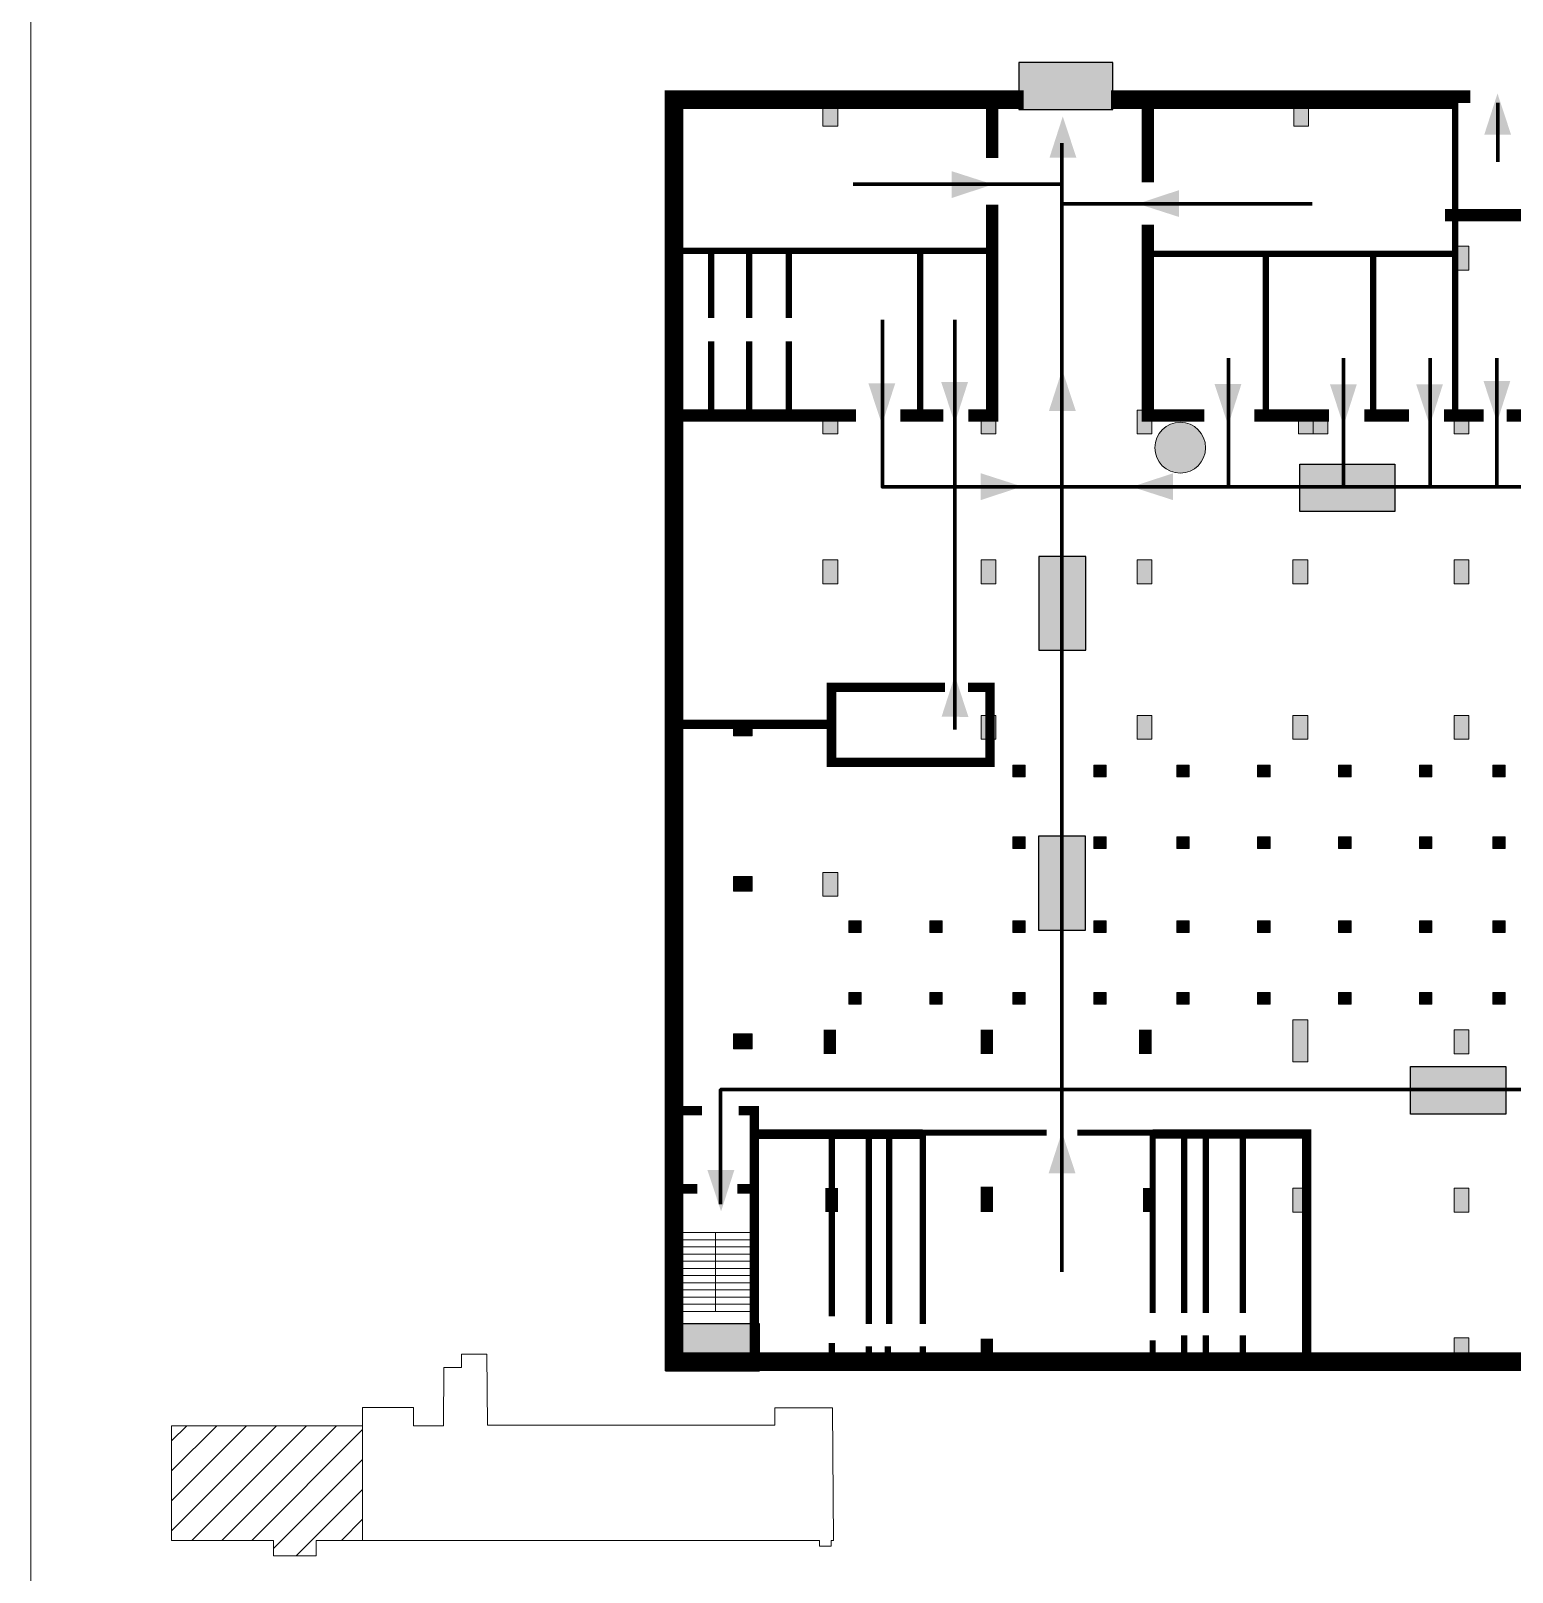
# Model space of a CAD drawing. Header units: millimetres. Extents: x 13810 to 67229, y 12374 to 21950.
# Drawn here: x 36585 to 36807.2, y 15038.9 to 15270 of the extents above; entities that cross this region are included whole.
import ezdxf

# ---------------------------------------------------------------- set-up
doc = ezdxf.new("R2010")
doc.units = ezdxf.units.MM
doc.layers.add('План_Штампы', color=7, linetype='Continuous')

# ---------------------------------------------------------------- blocks, each defined once
blk = doc.blocks.new('A$C7B4425F7')
at = {"true_color": 0xffffff}
blk.add_hatch(color=7, dxfattribs=at).paths.add_polyline_path([(0, 0), (-16, 0), (-16, -8), (0, -8)])
h = blk.add_hatch(color=126)
h.paths.add_polyline_path([(-0.2, -0.2), (-15.8, -0.2), (-15.8, -7.8), (-0.2, -7.8)])
h.paths.add_polyline_path([(-11.76, -2.03), (-11.76, -3.66), (-11.17, -3.66, -0.568275), (-11.17, -6.18), (-12.58, -6.18), (-12.58, -2.03)], flags=16)
h.paths.add_polyline_path([(-13.33, -4.12, -0.495768), (-13.59, -6.18), (-15.03, -6.18), (-15.03, -2.03), (-13.59, -2.03, -0.487973)], flags=16)
h.paths.add_polyline_path([(-10.25, -2.03), (-9.48, -2.03), (-9.48, -6.18), (-10.25, -6.18)], flags=16)
h.paths.add_polyline_path([(-13.84, -3.69), (-14.24, -3.69), (-14.24, -3.03), (-13.9, -3.03, -0.692621)], flags=0)
h.paths.add_polyline_path([(-9.15, -2.03), (-8.4, -2.03), (-8.04, -3.07), (-7.68, -2.03), (-6.93, -2.03), (-7.64, -4.1), (-6.93, -6.18), (-7.68, -6.18), (-8.04, -5.14), (-8.4, -6.18), (-9.15, -6.18), (-8.44, -4.1)], flags=16)
h.paths.add_polyline_path([(-11.76, -4.46), (-11.42, -4.46, -0.692621), (-11.36, -5.12), (-11.76, -5.12)], flags=0)
h.paths.add_polyline_path([(-13.9, -5.2), (-14.24, -5.2), (-14.24, -4.55), (-13.84, -4.55, -0.708038)], flags=0)
edge = h.paths.add_edge_path(flags=16)
edge.add_ellipse((-5.51, -4.08), major_axis=(0, 2.05), ratio=0.586184, start_angle=0, end_angle=360)
edge = h.paths.add_edge_path(flags=0)
edge.add_ellipse((-5.51, -4.08), major_axis=(0, 1.14), ratio=0.454828, start_angle=0, end_angle=360)
h.paths.add_polyline_path([(-4.13, -4.96, 0.377264), (-3.48, -4.52, 0.0555), (-3.16, -2.03), (-1.66, -2.03), (-1.66, -4.96), (-0.96, -4.96), (-0.96, -7.01), (-1.75, -7.01), (-1.75, -6.18), (-3.3, -6.18), (-3.3, -7.02), (-4.13, -7.02)], flags=16)
h.paths.add_polyline_path([(-2.73, -2.91), (-2.28, -2.91), (-2.28, -4.96), (-3.05, -4.96, 0.079136)], flags=0)
at = {"color": 126}
blk.add_lwpolyline([(-16, -8), (0, -8), (0, 0), (-16, 0)], close=True, dxfattribs=at)
blk = doc.blocks.new('A$C32E8229D')
at = {"true_color": 0xffffff}
blk.add_hatch(color=7, dxfattribs=at).paths.add_polyline_path([(0, 0), (0, -8), (16, -8), (16, 0)])
h = blk.add_hatch(color=126)
h.paths.add_polyline_path([(0.2, -0.2), (15.8, -0.2), (15.8, -7.8), (0.2, -7.8)])
h.paths.add_polyline_path([(13.49, -2.05), (12.08, -2.05), (11.37, -2.63, 0.162397), (11.29, -2.84), (11.29, -3.63), (10.35, -3.63), (10.35, -4.05), (11.68, -4.05), (11.68, -3.48), (12.26, -4.28), (11.29, -5.1), (11.29, -6.78), (11.85, -6.78), (11.85, -5.44), (12.8, -4.64), (12.8, -5.94), (14.46, -5.94), (14.46, -5.39), (13.45, -5.39), (13.45, -3.97), (12.46, -2.59), (13.15, -2.59), (13.69, -3.34), (14.18, -3)], flags=16)
h.paths.add_polyline_path([(10.74, -1.82, 1), (11.8, -1.82, 1)], flags=16)
h.paths.add_polyline_path([(9.39, -3.59), (5.99, -3.59), (6.56, -3.03), (5.91, -3.03), (5.1, -3.83), (5.91, -4.64), (6.56, -4.64), (5.99, -4.09), (9.39, -4.09)], flags=16)
h.paths.add_polyline_path([(4.29, -1.08), (1.72, -1.08), (1.72, -6.6), (4.29, -6.6)], flags=16)
at = {"color": 126}
blk.add_lwpolyline([(16, -8), (0, -8), (0, 0), (16, 0)], close=True, dxfattribs=at)
blk = doc.blocks.new('A$C7B8C2D5B')
at = {"lineweight": 0}
h = blk.add_hatch(color=5, dxfattribs=at)
h.dxf.hatch_style = 1
h.paths.add_polyline_path([(1.4, -3.02, 1), (-2.11, -3.02, 1)])
at = {"color": 5, "lineweight": 0}
blk.add_circle((-0.36, -3.02), 1.75, dxfattribs=at)

msp = doc.modelspace()

# ---------------------------------------------------------------- hatches: boundary and pattern name
at = {"lineweight": 0}
h = msp.add_hatch(color=256, dxfattribs=at)
h.dxf.hatch_style = 1
h.paths.add_polyline_path([(36706.07, 15259.26), (36703.85, 15259.26), (36703.85, 15255.69), (36706.07, 15255.69)])
h = msp.add_hatch(color=256, dxfattribs=at)
h.dxf.hatch_style = 1
h.paths.add_polyline_path([(36776.68, 15259.26), (36774.46, 15259.26), (36774.46, 15255.69), (36776.68, 15255.69)])
h = msp.add_hatch(color=256, dxfattribs=at)
h.dxf.hatch_style = 1
h.paths.add_polyline_path([(36800.73, 15237.7), (36798.51, 15237.7), (36798.51, 15234.13), (36800.73, 15234.13)])
h = msp.add_hatch(color=256, dxfattribs=at)
h.dxf.hatch_style = 1
h.paths.add_polyline_path([(36706.07, 15213.15), (36703.85, 15213.15), (36703.85, 15209.58), (36706.07, 15209.58)])
h = msp.add_hatch(color=256, dxfattribs=at)
h.dxf.hatch_style = 1
h.paths.add_polyline_path([(36729.78, 15213.15), (36727.56, 15213.15), (36727.56, 15209.58), (36729.78, 15209.58)])
h = msp.add_hatch(color=256, dxfattribs=at)
h.dxf.hatch_style = 1
h.paths.add_polyline_path([(36753.2, 15213.15), (36750.98, 15213.15), (36750.98, 15209.58), (36753.2, 15209.58)])
h = msp.add_hatch(color=256, dxfattribs=at)
h.dxf.hatch_style = 1
h.paths.add_polyline_path([(36777.37, 15213.15), (36775.15, 15213.15), (36775.15, 15209.58), (36777.37, 15209.58)])
h = msp.add_hatch(color=256, dxfattribs=at)
h.dxf.hatch_style = 1
h.paths.add_polyline_path([(36779.59, 15213.15), (36777.37, 15213.15), (36777.37, 15209.58), (36779.59, 15209.58)])
h = msp.add_hatch(color=256, dxfattribs=at)
h.dxf.hatch_style = 1
h.paths.add_polyline_path([(36800.73, 15213.15), (36798.51, 15213.15), (36798.51, 15209.58), (36800.73, 15209.58)])
h = msp.add_hatch(color=256, dxfattribs=at)
h.dxf.hatch_style = 1
h.paths.add_polyline_path([(36706.07, 15190.68), (36703.85, 15190.68), (36703.85, 15187.11), (36706.07, 15187.11)])
h = msp.add_hatch(color=256, dxfattribs=at)
h.dxf.hatch_style = 1
h.paths.add_polyline_path([(36729.78, 15190.68), (36727.56, 15190.68), (36727.56, 15187.11), (36729.78, 15187.11)])
h = msp.add_hatch(color=256, dxfattribs=at)
h.dxf.hatch_style = 1
h.paths.add_polyline_path([(36753.2, 15190.68), (36750.98, 15190.68), (36750.98, 15187.11), (36753.2, 15187.11)])
h = msp.add_hatch(color=256, dxfattribs=at)
h.dxf.hatch_style = 1
h.paths.add_polyline_path([(36776.55, 15190.68), (36774.33, 15190.68), (36774.33, 15187.11), (36776.55, 15187.11)])
h = msp.add_hatch(color=256, dxfattribs=at)
h.dxf.hatch_style = 1
h.paths.add_polyline_path([(36800.73, 15190.68), (36798.51, 15190.68), (36798.51, 15187.11), (36800.73, 15187.11)])
h = msp.add_hatch(color=256, dxfattribs=at)
h.dxf.hatch_style = 1
h.paths.add_polyline_path([(36693.22, 15166.55), (36690.44, 15166.55), (36690.44, 15164.33), (36693.22, 15164.33)])
h = msp.add_hatch(color=256, dxfattribs=at)
h.dxf.hatch_style = 1
h.paths.add_polyline_path([(36729.78, 15167.37), (36727.56, 15167.37), (36727.56, 15163.81), (36729.78, 15163.81)])
h = msp.add_hatch(color=256, dxfattribs=at)
h.dxf.hatch_style = 1
h.paths.add_polyline_path([(36753.2, 15167.37), (36750.98, 15167.37), (36750.98, 15163.81), (36753.2, 15163.81)])
h = msp.add_hatch(color=256, dxfattribs=at)
h.dxf.hatch_style = 1
h.paths.add_polyline_path([(36776.55, 15167.37), (36774.33, 15167.37), (36774.33, 15163.81), (36776.55, 15163.81)])
h = msp.add_hatch(color=256, dxfattribs=at)
h.dxf.hatch_style = 1
h.paths.add_polyline_path([(36800.73, 15167.37), (36798.51, 15167.37), (36798.51, 15163.81), (36800.73, 15163.81)])
h = msp.add_hatch(color=256, dxfattribs=at)
h.dxf.hatch_style = 1
h.paths.add_polyline_path([(36734.2, 15158.16), (36734.2, 15159.91), (36732.33, 15159.91), (36732.33, 15158.16)])
h = msp.add_hatch(color=256, dxfattribs=at)
h.dxf.hatch_style = 1
h.paths.add_polyline_path([(36746.35, 15158.16), (36746.35, 15159.91), (36744.48, 15159.91), (36744.48, 15158.16)])
h = msp.add_hatch(color=256, dxfattribs=at)
h.dxf.hatch_style = 1
h.paths.add_polyline_path([(36758.77, 15158.16), (36758.77, 15159.91), (36756.9, 15159.91), (36756.9, 15158.16)])
h = msp.add_hatch(color=256, dxfattribs=at)
h.dxf.hatch_style = 1
h.paths.add_polyline_path([(36770.92, 15158.16), (36770.92, 15159.91), (36769.04, 15159.91), (36769.04, 15158.16)])
h = msp.add_hatch(color=256, dxfattribs=at)
h.dxf.hatch_style = 1
h.paths.add_polyline_path([(36783.05, 15158.16), (36783.05, 15159.91), (36781.17, 15159.91), (36781.17, 15158.16)])
h = msp.add_hatch(color=256, dxfattribs=at)
h.dxf.hatch_style = 1
h.paths.add_polyline_path([(36795.19, 15158.16), (36795.19, 15159.91), (36793.32, 15159.91), (36793.32, 15158.16)])
h = msp.add_hatch(color=256, dxfattribs=at)
h.dxf.hatch_style = 1
h.paths.add_polyline_path([(36806.17, 15158.16), (36806.17, 15159.91), (36804.3, 15159.91), (36804.3, 15158.16)])
h = msp.add_hatch(color=256, dxfattribs=at)
h.dxf.hatch_style = 1
h.paths.add_polyline_path([(36734.2, 15147.41), (36734.2, 15149.17), (36732.33, 15149.17), (36732.33, 15147.41)])
h = msp.add_hatch(color=256, dxfattribs=at)
h.dxf.hatch_style = 1
h.paths.add_polyline_path([(36746.35, 15147.41), (36746.35, 15149.17), (36744.48, 15149.17), (36744.48, 15147.41)])
h = msp.add_hatch(color=256, dxfattribs=at)
h.dxf.hatch_style = 1
h.paths.add_polyline_path([(36758.77, 15147.41), (36758.77, 15149.17), (36756.9, 15149.17), (36756.9, 15147.41)])
h = msp.add_hatch(color=256, dxfattribs=at)
h.dxf.hatch_style = 1
h.paths.add_polyline_path([(36770.92, 15147.41), (36770.92, 15149.17), (36769.04, 15149.17), (36769.04, 15147.41)])
h = msp.add_hatch(color=256, dxfattribs=at)
h.dxf.hatch_style = 1
h.paths.add_polyline_path([(36783.05, 15147.41), (36783.05, 15149.17), (36781.17, 15149.17), (36781.17, 15147.41)])
h = msp.add_hatch(color=256, dxfattribs=at)
h.dxf.hatch_style = 1
h.paths.add_polyline_path([(36795.19, 15147.41), (36795.19, 15149.17), (36793.32, 15149.17), (36793.32, 15147.41)])
h = msp.add_hatch(color=256, dxfattribs=at)
h.dxf.hatch_style = 1
h.paths.add_polyline_path([(36806.17, 15147.41), (36806.17, 15149.17), (36804.3, 15149.17), (36804.3, 15147.41)])
h = msp.add_hatch(color=256, dxfattribs=at)
h.dxf.hatch_style = 1
h.paths.add_polyline_path([(36706.07, 15143.84), (36703.85, 15143.84), (36703.85, 15140.28), (36706.07, 15140.28)])
h = msp.add_hatch(color=256, dxfattribs=at)
h.dxf.hatch_style = 1
h.paths.add_polyline_path([(36693.22, 15143.24), (36690.44, 15143.24), (36690.44, 15141.01), (36693.22, 15141.01)])
h = msp.add_hatch(color=256, dxfattribs=at)
h.dxf.hatch_style = 1
h.paths.add_polyline_path([(36709.58, 15134.84), (36709.58, 15136.59), (36707.71, 15136.59), (36707.71, 15134.84)])
h = msp.add_hatch(color=256, dxfattribs=at)
h.dxf.hatch_style = 1
h.paths.add_polyline_path([(36721.73, 15134.84), (36721.73, 15136.59), (36719.86, 15136.59), (36719.86, 15134.84)])
h = msp.add_hatch(color=256, dxfattribs=at)
h.dxf.hatch_style = 1
h.paths.add_polyline_path([(36734.2, 15134.84), (36734.2, 15136.59), (36732.33, 15136.59), (36732.33, 15134.84)])
h = msp.add_hatch(color=256, dxfattribs=at)
h.dxf.hatch_style = 1
h.paths.add_polyline_path([(36746.35, 15134.84), (36746.35, 15136.59), (36744.48, 15136.59), (36744.48, 15134.84)])
h = msp.add_hatch(color=256, dxfattribs=at)
h.dxf.hatch_style = 1
h.paths.add_polyline_path([(36758.77, 15134.84), (36758.77, 15136.59), (36756.9, 15136.59), (36756.9, 15134.84)])
h = msp.add_hatch(color=256, dxfattribs=at)
h.dxf.hatch_style = 1
h.paths.add_polyline_path([(36770.92, 15134.84), (36770.92, 15136.59), (36769.04, 15136.59), (36769.04, 15134.84)])
h = msp.add_hatch(color=256, dxfattribs=at)
h.dxf.hatch_style = 1
h.paths.add_polyline_path([(36783.05, 15134.84), (36783.05, 15136.59), (36781.17, 15136.59), (36781.17, 15134.84)])
h = msp.add_hatch(color=256, dxfattribs=at)
h.dxf.hatch_style = 1
h.paths.add_polyline_path([(36795.19, 15134.84), (36795.19, 15136.59), (36793.32, 15136.59), (36793.32, 15134.84)])
h = msp.add_hatch(color=256, dxfattribs=at)
h.dxf.hatch_style = 1
h.paths.add_polyline_path([(36806.17, 15134.84), (36806.17, 15136.59), (36804.3, 15136.59), (36804.3, 15134.84)])
h = msp.add_hatch(color=256, dxfattribs=at)
h.dxf.hatch_style = 1
h.paths.add_polyline_path([(36709.58, 15124.09), (36709.58, 15125.84), (36707.71, 15125.84), (36707.71, 15124.09)])
h = msp.add_hatch(color=256, dxfattribs=at)
h.dxf.hatch_style = 1
h.paths.add_polyline_path([(36721.73, 15124.09), (36721.73, 15125.84), (36719.86, 15125.84), (36719.86, 15124.09)])
h = msp.add_hatch(color=256, dxfattribs=at)
h.dxf.hatch_style = 1
h.paths.add_polyline_path([(36734.2, 15124.09), (36734.2, 15125.84), (36732.33, 15125.84), (36732.33, 15124.09)])
h = msp.add_hatch(color=256, dxfattribs=at)
h.dxf.hatch_style = 1
h.paths.add_polyline_path([(36746.35, 15124.09), (36746.35, 15125.84), (36744.48, 15125.84), (36744.48, 15124.09)])
h = msp.add_hatch(color=256, dxfattribs=at)
h.dxf.hatch_style = 1
h.paths.add_polyline_path([(36758.77, 15124.09), (36758.77, 15125.84), (36756.9, 15125.84), (36756.9, 15124.09)])
h = msp.add_hatch(color=256, dxfattribs=at)
h.dxf.hatch_style = 1
h.paths.add_polyline_path([(36770.92, 15124.09), (36770.92, 15125.84), (36769.04, 15125.84), (36769.04, 15124.09)])
h = msp.add_hatch(color=256, dxfattribs=at)
h.dxf.hatch_style = 1
h.paths.add_polyline_path([(36783.05, 15124.09), (36783.05, 15125.84), (36781.17, 15125.84), (36781.17, 15124.09)])
h = msp.add_hatch(color=256, dxfattribs=at)
h.dxf.hatch_style = 1
h.paths.add_polyline_path([(36795.19, 15124.09), (36795.19, 15125.84), (36793.32, 15125.84), (36793.32, 15124.09)])
h = msp.add_hatch(color=256, dxfattribs=at)
h.dxf.hatch_style = 1
h.paths.add_polyline_path([(36806.17, 15124.09), (36806.17, 15125.84), (36804.3, 15125.84), (36804.3, 15124.09)])
h = msp.add_hatch(color=256, dxfattribs=at)
h.dxf.hatch_style = 1
h.paths.add_polyline_path([(36776.55, 15121.74), (36774.33, 15121.74), (36774.33, 15115.44), (36776.55, 15115.44)])
h = msp.add_hatch(color=256, dxfattribs=at)
h.dxf.hatch_style = 1
h.paths.add_polyline_path([(36800.73, 15120.24), (36798.51, 15120.24), (36798.51, 15116.67), (36800.73, 15116.67)])
h = msp.add_hatch(color=256, dxfattribs=at)
h.dxf.hatch_style = 1
h.paths.add_polyline_path([(36693.22, 15119.63), (36690.44, 15119.63), (36690.44, 15117.4), (36693.22, 15117.4)])
h = msp.add_hatch(color=256, dxfattribs=at)
h.dxf.hatch_style = 1
h.paths.add_polyline_path([(36776.55, 15096.49), (36774.33, 15096.49), (36774.33, 15092.92), (36776.55, 15092.92)])
h = msp.add_hatch(color=256, dxfattribs=at)
h.dxf.hatch_style = 1
h.paths.add_polyline_path([(36800.73, 15096.49), (36798.51, 15096.49), (36798.51, 15092.92), (36800.73, 15092.92)])
h = msp.add_hatch(color=256, dxfattribs=at)
h.dxf.hatch_style = 1
h.paths.add_polyline_path([(36800.73, 15074.06), (36798.51, 15074.06), (36798.51, 15070.5), (36800.73, 15070.5)])
at = {"lineweight": 0, "true_color": 0x000000}
h = msp.add_hatch(dxfattribs=at)
h.set_pattern_fill('ANSI31', color=18)
h.set_pattern_definition([(45, (1716.0945, 1155.4224), (-2.24506403, 2.24506403), [])])
h.paths.add_polyline_path([(36634.81, 15060.9), (36606.15, 15060.9), (36606.15, 15043.7), (36621.44, 15043.7), (36621.44, 15041.4), (36627.84, 15041.4), (36627.84, 15043.7), (36634.81, 15043.7)])

# ---------------------------------------------------------------- linework, layer by layer
at = {"color": 126, "lineweight": 0, "true_color": 0x008754}
msp.add_lwpolyline([(36585.05, 15337.64), (37185.05, 15337.64), (37185.05, 14942.64), (36585.05, 14942.64)], close=True, dxfattribs=at)
msp.add_lwpolyline([(36585.05, 15337.64), (37185.05, 15337.64), (37185.05, 14942.64), (36585.05, 14942.64)], close=True, dxfattribs=at)
msp.add_lwpolyline([(36585.05, 15337.64), (37185.05, 15337.64), (37185.05, 14942.64), (36585.05, 14942.64)], close=True, dxfattribs=at)
msp.add_lwpolyline([(36585.05, 15337.64), (37185.05, 15337.64), (37185.05, 14942.64), (36585.05, 14942.64)], close=True, dxfattribs=at)
at = {"lineweight": 0}
for points, const_width in [([(36733.93, 15259.67), (36681.5, 15259.67), (36681.5, 15070.5), (36882.83, 15070.5)], 2.82), ([(36729.22, 15250.93), (36729.22, 15259.67)], 1.88), ([(36747.03, 15259.67), (36798.76, 15259.67)], 2.82), ([(36752.57, 15259.67), (36752.57, 15247.29)], 1.88), ([(36800.94, 15260.14), (36798.76, 15260.14)], 1.88), ([(36798.68, 15212.33), (36798.68, 15259.67)], 0.941), ([(36725.64, 15212.33), (36729.22, 15212.33), (36729.22, 15243.96)], 1.88), ([(36797.13, 15242.36), (36861.56, 15242.36)], 1.88), ([(36752.57, 15240.92), (36752.57, 15212.33), (36761.07, 15212.33)], 1.88), ([(36729.22, 15237), (36681.5, 15237)], 0.941), ([(36687.1, 15237), (36687.1, 15226.94)], 0.941), ([(36692.8, 15237), (36692.8, 15226.94)], 0.941), ([(36698.73, 15237), (36698.73, 15226.94)], 0.941), ([(36718.43, 15237), (36718.43, 15212.33)], 0.941), ([(36752.57, 15236.56), (36798.68, 15236.56)], 0.941), ([(36770.27, 15212.33), (36770.27, 15236.56)], 0.941), ([(36786.38, 15236.56), (36786.38, 15212.33)], 0.941), ([(36687.1, 15223.47), (36687.1, 15212.33)], 0.941), ([(36692.8, 15223.47), (36692.8, 15212.33)], 0.941), ([(36698.73, 15223.47), (36698.73, 15212.33)], 0.941), ([(36681.5, 15212.33), (36708.83, 15212.33)], 1.88), ([(36715.45, 15212.33), (36721.89, 15212.33)], 1.88), ([(36768.57, 15212.33), (36779.76, 15212.33)], 1.88), ([(36785.04, 15212.33), (36791.75, 15212.33)], 1.88), ([(36797.01, 15212.33), (36802.94, 15212.33)], 1.88), ([(36806.41, 15212.33), (36837.53, 15212.33)], 1.88), ([(36705.13, 15166.02), (36705.13, 15160.36), (36728.92, 15160.36), (36728.92, 15171.57), (36725.58, 15171.57)], 1.41), ([(36722.14, 15171.57), (36705.13, 15171.57), (36705.13, 15166.02)], 1.41), ([(36681.5, 15166.02), (36705.13, 15166.02)], 1.41), ([(36704.89, 15116.64), (36704.89, 15120.27)], 1.88), ([(36728.42, 15116.64), (36728.42, 15120.27)], 1.88), ([(36752.2, 15116.64), (36752.2, 15120.27)], 1.88), ([(36685.69, 15108.14), (36681.5, 15108.14)], 1.41), ([(36693.55, 15070.5), (36693.55, 15108.14), (36691.23, 15108.14)], 1.41), ([(36693.55, 15104.6), (36718.81, 15104.6)], 1.41), ([(36705.19, 15077.32), (36705.19, 15104.6)], 0.941), ([(36710.73, 15076.16), (36710.73, 15104.6)], 0.941), ([(36713.78, 15104.6), (36713.78, 15076.16)], 0.941), ([(36718.81, 15076.16), (36718.81, 15104.83), (36737.41, 15104.83)], 0.941), ([(36741.98, 15104.83), (36753.3, 15104.83), (36753.3, 15077.79)], 0.941), ([(36753.3, 15104.61), (36776.41, 15104.61), (36776.41, 15070.5)], 1.41), ([(36758.02, 15077.79), (36758.02, 15104.61)], 0.941), ([(36761.28, 15104.61), (36761.28, 15077.79)], 0.941), ([(36766.83, 15077.79), (36766.83, 15104.61)], 0.941), ([(36685.02, 15096.41), (36681.5, 15096.41)], 1.41), ([(36691.01, 15096.41), (36693.55, 15096.41)], 1.41), ([(36705.17, 15092.92), (36705.17, 15096.55)], 1.88), ([(36728.42, 15092.92), (36728.42, 15096.73)], 1.88), ([(36752.78, 15092.92), (36752.78, 15096.55)], 1.88), ([(36728.42, 15073.97), (36728.42, 15070.5)], 1.88), ([(36753.3, 15073.7), (36753.3, 15070.5)], 0.941), ([(36758.02, 15074.46), (36758.02, 15070.5)], 0.941), ([(36761.28, 15074.46), (36761.28, 15070.5)], 0.941), ([(36766.83, 15074.46), (36766.83, 15070.5)], 0.941), ([(36705.19, 15073.3), (36705.19, 15070.5)], 0.941), ([(36710.73, 15072.82), (36710.73, 15070.5)], 0.941), ([(36713.58, 15072.82), (36713.58, 15070.5)], 0.941), ([(36718.81, 15072.82), (36718.81, 15070.5)], 0.941)]:
    msp.add_lwpolyline(points, dxfattribs=dict(at, const_width=const_width))
for points in [[(36706.07, 15255.69), (36703.85, 15255.69), (36703.85, 15259.26), (36706.07, 15259.26), (36706.07, 15255.69)], [(36776.68, 15255.69), (36774.46, 15255.69), (36774.46, 15259.26), (36776.68, 15259.26), (36776.68, 15255.69)], [(36800.73, 15234.13), (36798.51, 15234.13), (36798.51, 15237.7), (36800.73, 15237.7), (36800.73, 15234.13)], [(36706.07, 15209.58), (36703.85, 15209.58), (36703.85, 15213.15), (36706.07, 15213.15), (36706.07, 15209.58)], [(36729.78, 15209.58), (36727.56, 15209.58), (36727.56, 15213.15), (36729.78, 15213.15), (36729.78, 15209.58)], [(36753.2, 15209.58), (36750.98, 15209.58), (36750.98, 15213.15), (36753.2, 15213.15), (36753.2, 15209.58)], [(36777.37, 15209.58), (36775.15, 15209.58), (36775.15, 15213.15), (36777.37, 15213.15), (36777.37, 15209.58)], [(36779.59, 15209.58), (36777.37, 15209.58), (36777.37, 15213.15), (36779.59, 15213.15), (36779.59, 15209.58)], [(36800.73, 15209.58), (36798.51, 15209.58), (36798.51, 15213.15), (36800.73, 15213.15), (36800.73, 15209.58)], [(36706.07, 15187.11), (36703.85, 15187.11), (36703.85, 15190.68), (36706.07, 15190.68), (36706.07, 15187.11)], [(36729.78, 15187.11), (36727.56, 15187.11), (36727.56, 15190.68), (36729.78, 15190.68), (36729.78, 15187.11)], [(36753.2, 15187.11), (36750.98, 15187.11), (36750.98, 15190.68), (36753.2, 15190.68), (36753.2, 15187.11)], [(36776.55, 15187.11), (36774.33, 15187.11), (36774.33, 15190.68), (36776.55, 15190.68), (36776.55, 15187.11)], [(36800.73, 15187.11), (36798.51, 15187.11), (36798.51, 15190.68), (36800.73, 15190.68), (36800.73, 15187.11)], [(36693.22, 15164.33), (36690.44, 15164.33), (36690.44, 15166.55), (36693.22, 15166.55), (36693.22, 15164.33)], [(36729.78, 15163.81), (36727.56, 15163.81), (36727.56, 15167.37), (36729.78, 15167.37), (36729.78, 15163.81)], [(36753.2, 15163.81), (36750.98, 15163.81), (36750.98, 15167.37), (36753.2, 15167.37), (36753.2, 15163.81)], [(36776.55, 15163.81), (36774.33, 15163.81), (36774.33, 15167.37), (36776.55, 15167.37), (36776.55, 15163.81)], [(36800.73, 15163.81), (36798.51, 15163.81), (36798.51, 15167.37), (36800.73, 15167.37), (36800.73, 15163.81)], [(36732.33, 15158.16), (36734.2, 15158.16), (36734.2, 15159.91), (36732.33, 15159.91), (36732.33, 15158.16)], [(36744.48, 15158.16), (36746.35, 15158.16), (36746.35, 15159.91), (36744.48, 15159.91), (36744.48, 15158.16)], [(36756.9, 15158.16), (36758.77, 15158.16), (36758.77, 15159.91), (36756.9, 15159.91), (36756.9, 15158.16)], [(36769.04, 15158.16), (36770.92, 15158.16), (36770.92, 15159.91), (36769.04, 15159.91), (36769.04, 15158.16)], [(36781.17, 15158.16), (36783.05, 15158.16), (36783.05, 15159.91), (36781.17, 15159.91), (36781.17, 15158.16)], [(36793.32, 15158.16), (36795.19, 15158.16), (36795.19, 15159.91), (36793.32, 15159.91), (36793.32, 15158.16)], [(36804.3, 15158.16), (36806.17, 15158.16), (36806.17, 15159.91), (36804.3, 15159.91), (36804.3, 15158.16)], [(36732.33, 15147.41), (36734.2, 15147.41), (36734.2, 15149.17), (36732.33, 15149.17), (36732.33, 15147.41)], [(36744.48, 15147.41), (36746.35, 15147.41), (36746.35, 15149.17), (36744.48, 15149.17), (36744.48, 15147.41)], [(36756.9, 15147.41), (36758.77, 15147.41), (36758.77, 15149.17), (36756.9, 15149.17), (36756.9, 15147.41)], [(36769.04, 15147.41), (36770.92, 15147.41), (36770.92, 15149.17), (36769.04, 15149.17), (36769.04, 15147.41)], [(36781.17, 15147.41), (36783.05, 15147.41), (36783.05, 15149.17), (36781.17, 15149.17), (36781.17, 15147.41)], [(36793.32, 15147.41), (36795.19, 15147.41), (36795.19, 15149.17), (36793.32, 15149.17), (36793.32, 15147.41)], [(36804.3, 15147.41), (36806.17, 15147.41), (36806.17, 15149.17), (36804.3, 15149.17), (36804.3, 15147.41)], [(36706.07, 15140.28), (36703.85, 15140.28), (36703.85, 15143.84), (36706.07, 15143.84), (36706.07, 15140.28)], [(36693.22, 15141.01), (36690.44, 15141.01), (36690.44, 15143.24), (36693.22, 15143.24), (36693.22, 15141.01)], [(36707.71, 15134.84), (36709.58, 15134.84), (36709.58, 15136.59), (36707.71, 15136.59), (36707.71, 15134.84)], [(36719.86, 15134.84), (36721.73, 15134.84), (36721.73, 15136.59), (36719.86, 15136.59), (36719.86, 15134.84)], [(36732.33, 15134.84), (36734.2, 15134.84), (36734.2, 15136.59), (36732.33, 15136.59), (36732.33, 15134.84)], [(36744.48, 15134.84), (36746.35, 15134.84), (36746.35, 15136.59), (36744.48, 15136.59), (36744.48, 15134.84)], [(36756.9, 15134.84), (36758.77, 15134.84), (36758.77, 15136.59), (36756.9, 15136.59), (36756.9, 15134.84)], [(36769.04, 15134.84), (36770.92, 15134.84), (36770.92, 15136.59), (36769.04, 15136.59), (36769.04, 15134.84)], [(36781.17, 15134.84), (36783.05, 15134.84), (36783.05, 15136.59), (36781.17, 15136.59), (36781.17, 15134.84)], [(36793.32, 15134.84), (36795.19, 15134.84), (36795.19, 15136.59), (36793.32, 15136.59), (36793.32, 15134.84)], [(36804.3, 15134.84), (36806.17, 15134.84), (36806.17, 15136.59), (36804.3, 15136.59), (36804.3, 15134.84)], [(36707.71, 15124.09), (36709.58, 15124.09), (36709.58, 15125.84), (36707.71, 15125.84), (36707.71, 15124.09)], [(36719.86, 15124.09), (36721.73, 15124.09), (36721.73, 15125.84), (36719.86, 15125.84), (36719.86, 15124.09)], [(36732.33, 15124.09), (36734.2, 15124.09), (36734.2, 15125.84), (36732.33, 15125.84), (36732.33, 15124.09)], [(36744.48, 15124.09), (36746.35, 15124.09), (36746.35, 15125.84), (36744.48, 15125.84), (36744.48, 15124.09)], [(36756.9, 15124.09), (36758.77, 15124.09), (36758.77, 15125.84), (36756.9, 15125.84), (36756.9, 15124.09)], [(36769.04, 15124.09), (36770.92, 15124.09), (36770.92, 15125.84), (36769.04, 15125.84), (36769.04, 15124.09)], [(36781.17, 15124.09), (36783.05, 15124.09), (36783.05, 15125.84), (36781.17, 15125.84), (36781.17, 15124.09)], [(36793.32, 15124.09), (36795.19, 15124.09), (36795.19, 15125.84), (36793.32, 15125.84), (36793.32, 15124.09)], [(36804.3, 15124.09), (36806.17, 15124.09), (36806.17, 15125.84), (36804.3, 15125.84), (36804.3, 15124.09)], [(36776.55, 15115.44), (36774.33, 15115.44), (36774.33, 15121.74), (36776.55, 15121.74), (36776.55, 15115.44)], [(36800.73, 15116.67), (36798.51, 15116.67), (36798.51, 15120.24), (36800.73, 15120.24), (36800.73, 15116.67)], [(36693.22, 15117.4), (36690.44, 15117.4), (36690.44, 15119.63), (36693.22, 15119.63), (36693.22, 15117.4)], [(36776.55, 15092.92), (36774.33, 15092.92), (36774.33, 15096.49), (36776.55, 15096.49), (36776.55, 15092.92)], [(36800.73, 15092.92), (36798.51, 15092.92), (36798.51, 15096.49), (36800.73, 15096.49), (36800.73, 15092.92)], [(36681.5, 15089.85), (36693.55, 15089.85)], [(36681.5, 15088.78), (36693.55, 15088.78)], [(36681.5, 15088.78), (36693.55, 15088.78)], [(36687.73, 15078.04), (36687.73, 15089.85)], [(36681.5, 15087.7), (36693.55, 15087.7)], [(36681.5, 15087.7), (36693.55, 15087.7)], [(36681.5, 15086.63), (36693.55, 15086.63)], [(36681.5, 15086.63), (36693.55, 15086.63)], [(36681.5, 15085.56), (36693.55, 15085.56)], [(36681.5, 15085.56), (36693.55, 15085.56)], [(36681.5, 15084.48), (36693.55, 15084.48)], [(36681.5, 15084.48), (36693.55, 15084.48)], [(36681.5, 15083.41), (36693.55, 15083.41)], [(36681.5, 15083.41), (36693.55, 15083.41)], [(36681.5, 15082.34), (36693.55, 15082.34)], [(36681.5, 15082.34), (36693.55, 15082.34)], [(36681.5, 15081.26), (36693.55, 15081.26)], [(36681.5, 15081.26), (36693.55, 15081.26)], [(36681.5, 15080.19), (36693.55, 15080.19)], [(36681.5, 15080.19), (36693.55, 15080.19)], [(36681.5, 15079.11), (36693.55, 15079.11)], [(36681.5, 15079.11), (36693.55, 15079.11)], [(36681.5, 15078.04), (36693.55, 15078.04)], [(36800.73, 15070.5), (36798.51, 15070.5), (36798.51, 15074.06), (36800.73, 15074.06), (36800.73, 15070.5)], [(36646.92, 15060.9), (36642.51, 15060.86), (36642.46, 15060.9), (36642.46, 15063.62), (36634.81, 15063.62), (36634.81, 15060.9), (36606.15, 15060.9), (36606.15, 15043.7), (36621.44, 15043.7), (36621.44, 15041.4), (36627.84, 15041.4), (36627.84, 15043.7), (36703.32, 15043.7), (36703.32, 15042.86), (36705.06, 15042.86), (36705.06, 15043.7), (36705.41, 15043.7), (36705.29, 15063.43), (36705.29, 15063.56), (36696.65, 15063.56), (36696.65, 15061), (36653.54, 15061), (36653.42, 15071.64), (36649.64, 15071.64), (36649.64, 15069.61), (36646.98, 15069.61), (36646.92, 15060.9)], [(36634.81, 15061), (36634.81, 15043.7)]]:
    msp.add_lwpolyline(points, dxfattribs=at)
at = {"color": 126, "lineweight": 100, "true_color": 0x008754}
for points in [[(36805.07, 15259.18), (36805.07, 15250.37)], [(36739.67, 15253.18), (36739.67, 15083.99)], [(36739.67, 15246.99), (36708.38, 15246.99)], [(36739.67, 15244.08), (36777.21, 15244.08)], [(36740.22, 15201.62), (36740.22, 15201.62), (36712.76, 15201.62), (36712.76, 15226.7)], [(36723.62, 15226.7), (36723.62, 15201.62)], [(36764.66, 15220.93), (36764.66, 15201.62), (36740.22, 15201.62), (36781.9, 15201.62), (36781.9, 15220.93)], [(36794.91, 15220.93), (36794.91, 15201.62), (36781.9, 15201.62)], [(36794.91, 15201.62), (36804.93, 15201.62), (36804.93, 15220.93)], [(36804.93, 15201.62), (36839.83, 15201.62), (36839.83, 15220.93)], [(36723.62, 15201.62), (36723.62, 15165.24)], [(36739.67, 15111.29), (36688.49, 15111.29), (36688.49, 15094.13)], [(36885.07, 15111.29), (36739.67, 15111.29)]]:
    msp.add_lwpolyline(points, dxfattribs=at)
at = {"layer": 'План_Штампы', "color": 126, "true_color": 0x008754}
for points in [[(36807.06, 15254.41), (36803.03, 15254.42), (36805.02, 15260.6)], [(36741.86, 15250.98), (36737.83, 15250.99), (36739.82, 15257.17)], [(36723.16, 15244.94), (36723.16, 15248.96), (36729.35, 15246.97)], [(36757.26, 15246.12), (36757.26, 15242.09), (36751.07, 15244.08)], [(36721.58, 15217.36), (36725.61, 15217.36), (36723.62, 15211.18)], [(36741.77, 15213.01), (36737.74, 15213.01), (36739.73, 15219.2)], [(36802.91, 15217.52), (36806.94, 15217.51), (36804.95, 15211.33)], [(36710.66, 15217.17), (36714.69, 15217.16), (36712.7, 15210.98)], [(36762.58, 15217.06), (36766.61, 15217.06), (36764.62, 15210.87)], [(36779.89, 15217.01), (36783.92, 15217.01), (36781.93, 15210.82)], [(36792.81, 15217.03), (36796.84, 15217.03), (36794.85, 15210.84)], [(36727.52, 15199.65), (36727.52, 15203.68), (36733.71, 15201.69)], [(36756.37, 15203.68), (36756.36, 15199.65), (36750.18, 15201.64)], [(36725.67, 15167.16), (36721.64, 15167.17), (36723.63, 15173.35)], [(36741.73, 15098.74), (36737.7, 15098.75), (36739.69, 15104.93)], [(36686.53, 15099.22), (36690.56, 15099.22), (36688.57, 15093.03)]]:
    msp.add_solid(points, dxfattribs=at)

# ---------------------------------------------------------------- block references
at = {"xscale": 2.177419353276491, "yscale": 2.177419353276491, "zscale": 2.177419353276491}
msp.add_blockref('A$C7B8C2D5B', (36758.22, 15214.08), dxfattribs=at)
at = {"layer": 'План_Штампы', "xscale": 0.8800000000000001, "yscale": 0.8800000000000001, "zscale": 0.8800000000000001}
for p in [(36747.32, 15265.27), (36694.34, 15076.19)]:
    msp.add_blockref('A$C7B4425F7', p, dxfattribs=at)
at = {"layer": 'План_Штампы', "color": 126, "true_color": 0x008754}
for p, xscale, yscale, zscale, rotation in [((36775.37, 15205.06), 0.8910095811724809, 0.8910095811724809, 0.8910095811724809, 359.9978653237144), ((36736.23, 15191.22), -0.8800000000000001, 0.8800000000000001, 0.8800000000000001, 90), ((36743.22, 15135.19), -0.8800000000000001, 0.8800000000000001, 0.8800000000000001, 270), ((36791.99, 15114.73), 0.8910095811724809, 0.8910095811724809, 0.8910095811724809, 359.9978653237144)]:
    msp.add_blockref('A$C32E8229D', p, dxfattribs=dict(at, xscale=xscale, yscale=yscale, zscale=zscale, rotation=rotation))

doc.saveas('drawing.dxf')
